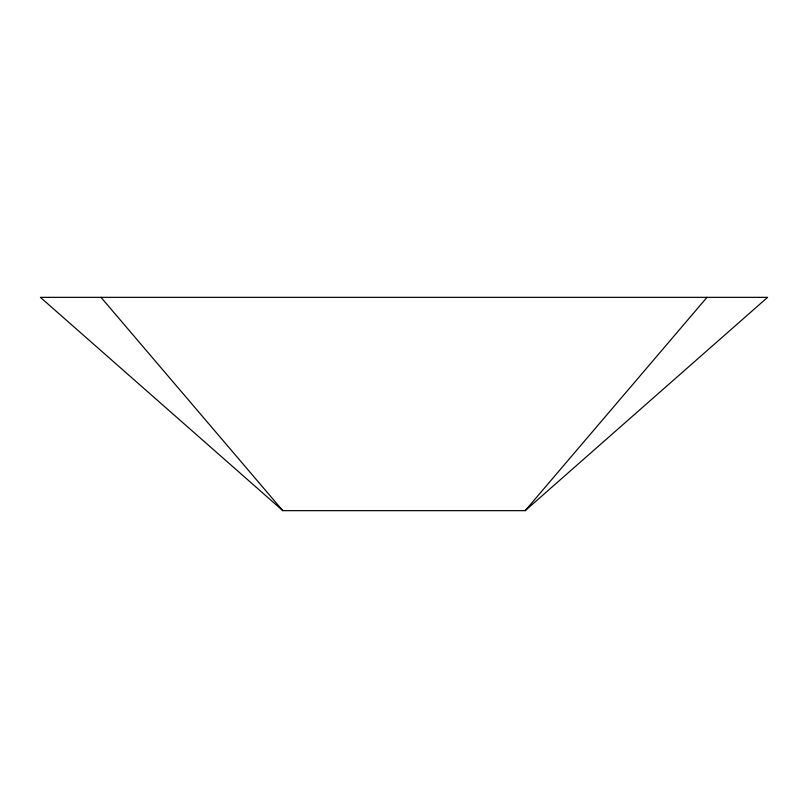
<?xml version="1.0" encoding="UTF-8"?>
<svg xmlns="http://www.w3.org/2000/svg" width="808" height="808" viewBox="0 0 808 808"><rect width="100%" height="100%" fill="white"/><g stroke="black" fill="none" stroke-linecap="round" stroke-linejoin="round"><path stroke-width="1.21" d="M525.2 510.656L767.6 297.344L40.4 297.344L282.8 510.656L525.2 510.656L707 297.344M101 297.344L282.8 510.656"/></g></svg>
